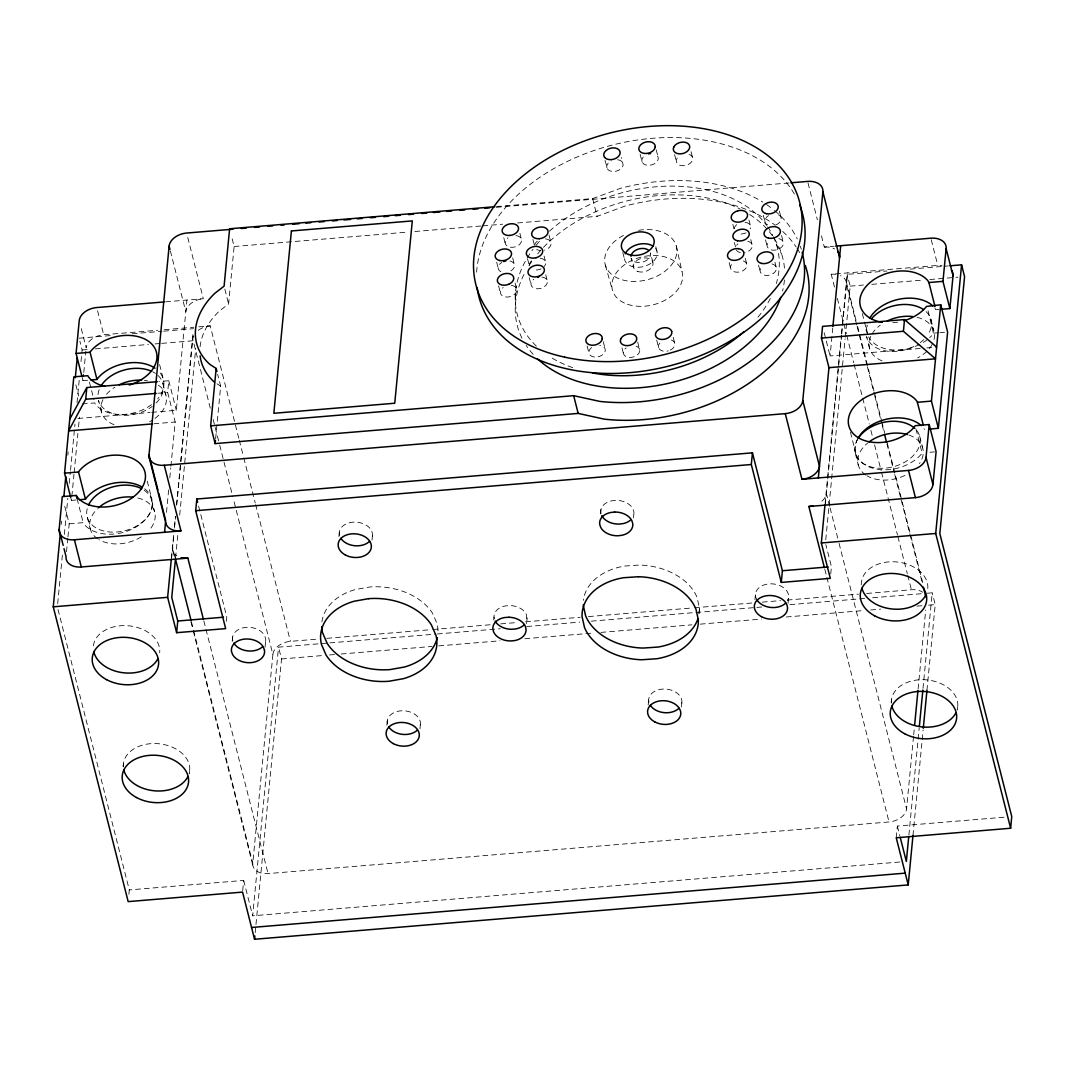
<?xml version="1.0" encoding="UTF-8"?>
<svg xmlns="http://www.w3.org/2000/svg" width="1065" height="1065" viewBox="0 0 1065 1065"><rect width="100%" height="100%" fill="white"/><g stroke="black" fill="none" stroke-linecap="round" stroke-linejoin="round"><path stroke-width="0.75" stroke-dasharray="5 3.75" d="M61.184 524.419L61.504 521.131M67.854 455.208L68.173 451.906M57.683 603.642L62.609 552.589M64.353 534.47L67.841 498.234M69.265 483.404L70.383 471.875M70.53 470.224L74.976 424.11M77.039 402.69L79.422 377.982M81.007 361.514L82.112 349.986L79.862 341.146M66.523 551.697L67.787 538.571M67.947 536.933L69.212 523.807L63.913 503.013M76.121 499.991L71.462 500.377L73.978 474.258M74.137 472.634L77.905 433.455M78.53 426.919L79.476 417.121M87.65 380.245L82.99 380.631L83.629 374.068M83.789 372.43L85.839 351.104M123.114 766.707L123.407 763.778M170.906 466.363L175.179 422.02L167.658 392.439L168.789 380.724L158.951 381.55M128.865 894.307L129.291 889.927L57.377 606.944M166.486 512.345L168.696 489.354M169.801 477.852L170.746 468.001M151.723 412.341L176.311 410.305L186.921 300.05L203.322 298.693L187.44 236.244M171.452 557.767L173.835 533.046M174.46 526.456L175.419 516.565M176.524 505.023L193.031 333.625M171.478 559.484L173.875 534.603M174.5 528.027L175.618 516.525M176.723 505.023L192.991 336.034M175.565 557.9L177.948 533.192M179.692 515.074L195.707 348.708M215.623 438.673L220.668 386.209L217.659 374.374M200.074 346.764A83.523 57.031 -14.3 0 1 219.31 311.073L228.602 303.911L234.127 246.521L231.491 236.164M189.357 773.669L189.65 770.741M226.366 621.321L226.778 616.941L198.436 505.396M232.197 641.383L232.623 637.003M265.052 647.161L265.624 641.316M242.7 890.646L243.685 880.422L129.291 889.927M913.517 736.554L906.555 808.881A16.707 11.409 -14.3 0 1 889.035 821.967L268.047 873.593A16.707 11.409 -14.3 0 1 252.778 863.236L272.893 654.442L233.208 498.314M899.725 862.011L252.671 915.793L278.537 647.161L328.193 643.034M255.187 932.674L255.813 926.071M255.973 924.433L281.533 658.955L278.537 647.161M338.896 536.6L339.322 532.22M372.018 540.075L372.444 535.695M386.848 725.265L387.261 720.885M419.969 728.74L420.382 724.36M493.694 619.95L493.987 617.021A16.654 11.822 5.5 0 1 505.755 605.865L510.042 605.559A16.654 11.822 5.5 0 1 526.483 614.745L526.629 623.664M600.54 513.889L600.953 509.509M633.462 517.87L633.742 514.941M648.172 704.99L648.731 699.146M681.44 707.014L681.853 702.634M698.88 613.986L699.452 608.142L697.043 597.345A58.282 41.362 5.5 0 0 639.666 565.049L624.676 566.048A58.282 41.362 5.5 0 0 583.38 600.341M754.939 599.795L755.498 593.951M788.06 603.269L788.619 597.425M920.253 348.455L830.088 355.95L832.777 328.033M825.122 503.426L841.31 335.315M841.47 333.678L847.181 274.344L886.972 271.029M825.255 505.13L841.576 335.582M841.736 333.944L847.607 272.906M825.748 539.795L845.104 338.843M845.264 337.192L850.176 286.139L847.181 274.344M830.727 573.968L831.432 566.673L825.841 544.668M861.212 584.938L861.492 582.023A33.308 23.63 5.5 0 1 897.289 562.014A33.308 23.63 5.5 0 1 927.735 588.985M891.179 702.86L891.472 699.931M896.237 837.769L897.356 826.081L1005.12 817.121M913.677 734.903L914.316 728.327M918.11 688.869L925.711 609.952M908.884 835.093L919.202 727.967M923.009 688.416L932.208 592.819L927.256 593.232M912.985 835.466L923.142 729.924M926.949 690.36L935.216 604.614L932.208 592.819M957.422 709.809L957.701 706.894M928.068 310.754L933.473 333.638A36.756 25.094 -14.3 0 1 929.652 337.685M496.49 206.597L592.633 198.596L620.296 188.399A157.194 107.339 -14.3 0 1 762.7 202.057M517.577 222.958L597.145 216.341L624.796 206.144A157.194 107.339 -14.3 0 1 775.134 225.194M496.303 207.302L789.405 182.927M234.127 246.521L408.175 232.05M414.804 231.504L481.114 225.993M482.764 225.847L502.667 224.196M165.608 301.821L186.921 300.05M821.461 235.858L824.31 247.067L834.148 246.241M81.273 328.619L86.159 347.829A16.707 11.409 -14.3 0 1 103.678 334.743L157.766 330.257M164.329 329.711L193.843 327.248M198.756 326.849L210.231 325.89L238.866 438.554M834.494 287.137L831.219 274.264L937.772 265.411A16.707 11.409 -14.3 0 1 941.979 265.451M79.116 338.191L113.928 335.302M132.167 333.784L162.013 331.308M163.664 331.162L193.511 328.686M910.176 269.112L948.316 265.93M82.112 349.986L88.741 349.427M95.371 348.881L148.434 344.474M155.064 343.915L160.03 343.502M161.694 343.369L196.506 340.481M850.176 286.139L863.435 285.034M871.729 284.342L923.129 280.068M929.758 279.523L957.941 277.18M938.944 309.476L935.816 309.742L934.817 307.971M157.833 393.265L167.658 392.439M82.285 403.941L94.732 402.903L95.291 404.021A36.756 25.094 -14.3 0 0 151.51 404.647M933.752 333.159L938.385 332.773M939.916 332.639L944.548 332.253M77.945 418.478L150.072 412.488M926.803 347.909L936.641 347.097M153.866 423.79L175.179 422.02M69.212 523.807L83.19 522.649L83.762 523.767A36.756 25.094 -14.3 0 0 113.755 534.058M929.865 452.266L934.538 451.88M272.893 654.442A16.707 11.409 -14.3 0 1 290.412 641.356L318.555 639.027M326.835 638.334L431.165 629.655M432.816 629.522L490.779 624.702M500.71 623.877L517.27 622.506M525.551 621.814L580.199 617.274M588.479 616.582L692.809 607.915M694.46 607.769L754.073 602.817M762.354 602.124L780.578 600.62M787.195 600.061L858.403 594.15M866.684 593.458L911.4 589.744A16.707 11.409 -14.3 0 1 922.663 592.207M329.844 642.901L435.758 634.088M437.409 633.955L500.297 628.723M526.776 626.526L579.733 622.12M591.315 621.161L755.138 607.543M756.802 607.409L761.768 606.997M789.897 604.654L866.018 598.33M872.634 597.771L925.591 593.378M281.533 658.955L322.908 655.521M329.524 654.962L334.49 654.549M341.12 654.003L432.137 646.428M438.753 645.883L499.978 640.797M524.805 638.734L594.31 632.956M600.926 632.397L691.944 624.836M700.224 624.143L761.448 619.058M786.276 616.994L864.048 610.525M870.677 609.979L880.595 609.153M917.005 606.131L921.97 605.719M928.587 605.16L935.216 604.614M545.533 238.853L547.463 239.279A8.347 5.698 -14.3 0 1 550.924 244.777A8.347 5.698 -14.3 0 1 544.455 250.182M516.006 235.591L517.923 236.017A8.347 5.698 -14.3 0 1 521.105 242.287A8.347 5.698 -14.3 0 1 512.771 247.293L510.668 247.266A8.347 5.698 -14.3 0 1 507.938 237.775M216.967 383.813L220.668 386.209M776.292 244.151L781.63 254.042M605 160.376L607.556 169.109A8.347 5.698 -14.3 0 0 616.515 171.079A8.347 5.698 -14.3 0 0 623.131 164.915L621.494 157.5M670.258 350.145A8.347 5.698 -14.3 0 0 674.717 343.249L674.025 341.892A8.347 5.698 -14.3 0 0 669.313 339.589M924.047 428.702L924.42 429.475M232.849 640.518L232.676 640.092A16.654 11.822 5.5 0 1 244.591 627.551A16.654 11.822 5.5 0 1 264.373 635.193L265.558 638.228A16.654 11.822 5.5 0 1 264.559 644.272M601.126 513.57L600.806 512.585A16.654 11.822 5.5 0 1 611.51 500.856L615.73 500.364A16.654 11.822 5.5 0 1 632.903 508.804L633.888 511.866A16.654 11.822 5.5 0 1 632.477 517.843M605.319 265.079L612.481 290.319M931.276 239.798L937.772 265.411M930.903 319.314L933.899 331.108M919.654 436.118L922.663 447.912M915.967 428.915L922.064 452.918L920.985 454.529A36.756 25.094 -14.3 0 1 874.711 468.693A36.756 25.094 -14.3 0 1 857.325 439.659M862.317 313.616L867.203 332.826M869.599 348.455L866.604 336.66A33.308 22.738 -14.3 0 0 917.577 344.434M846.222 281.639L856.034 320.259M857.671 326.702L874.032 391.081M874.445 392.692L881.394 420.049M881.807 421.66L884.669 432.936M887.118 442.587L922.716 582.622M856.713 324.865L846.489 284.621A16.707 11.409 -14.3 0 0 840.418 275.609M857.125 326.462L866.937 365.095M867.349 366.706L874.298 394.063M874.711 395.674L881.66 423.045M882.073 424.655L884.123 432.696M886.985 443.972L894.347 472.94M894.76 474.551L922.157 582.382M808.029 183.007L817.388 219.843M837.356 298.413L846.356 333.824M846.768 335.435L853.717 362.792M854.13 364.403L862.304 396.593M862.717 398.204L869.266 423.95M870.904 430.393L872.541 436.836M874.578 444.877L881.128 470.637M881.54 472.248L897.489 535.016M897.902 536.627L907.3 573.649M907.713 575.246L911.4 589.744M850.456 432.217L855.741 453.024M855.355 453.45L858.35 465.245M824.15 332.6L830.088 355.95M779.354 211.016L781.231 218.405M781.55 235.498L783.427 242.887M763.339 215.37L764.843 221.28M774.947 262.216L776.452 268.14M765.522 239.851L767.026 245.775M829.648 506.288L826.387 493.414A16.707 11.409 -14.3 0 1 820.782 502.094M830.061 507.899L838.648 541.699M839.06 543.31L906.555 808.881M748.948 220.016L750.452 225.926M758.546 265.105L760.051 271.016M750.772 239.558L752.276 245.483M897.356 826.081L899.805 835.732M824.816 569.269L826.453 575.699M826.853 577.31L889.035 821.967M745.274 258.223L746.778 264.147M732.827 224.369L733.958 228.802M734.371 242.447L735.502 246.88M729.152 262.576L730.657 268.487M691.079 151.723L692.583 157.633M674.584 154.585L676.461 161.987M656.226 149.859L658.103 157.247M640.105 154.212L641.982 161.6A8.347 5.698 -14.3 0 0 649.477 165.288A8.347 5.698 -14.3 0 0 657.811 160.282L658.237 158.738A8.347 5.698 -14.3 0 0 654.629 154.012M655.787 246.721L656.919 251.154M673.213 337.325L674.717 343.249M652.872 262.363L650.475 252.898A10.024 6.843 -14.3 0 1 642.688 262.083A10.024 6.843 -14.3 0 1 631.119 258.116L633.529 267.581M656.706 340.201L658.583 347.589A8.347 5.698 -14.3 0 0 668.221 350.904M622.785 252.458L624.662 259.86M637.722 342.011L639.745 350.904A8.347 5.698 -14.3 0 1 630.973 357.441A8.347 5.698 -14.3 0 1 623.345 352.262L623.77 350.731A8.347 5.698 -14.3 0 1 626.14 347.922M592.633 198.596L597.145 216.341M621.973 347.842L623.478 353.753M603.256 341.639L605.133 349.027M587.121 345.979L588.998 353.38M549.061 235.125L550.938 242.514M544.069 255.999L545.573 261.91M545.759 274.81L547.264 280.734M532.926 239.479L534.803 246.867M527.574 258.875L529.451 266.263A8.347 5.698 -14.3 0 1 533.911 259.354M519.906 233.341L521.397 239.252M529.252 277.685L531.129 285.074M512.691 257.85L514.568 265.238M503.772 237.695L505.276 243.605M515.114 283.077L516.618 288.988M496.663 262.203L498.167 268.114M498.606 285.953L500.483 293.341M224.835 289.121L228.602 303.911M239.279 440.164L243.366 456.259M243.779 457.87L255.227 502.946M255.64 504.544L290.412 641.356M170.347 250.914L185.816 311.765A16.694 11.396 -14.3 0 1 203.322 298.693M210.298 408.175L192.712 338.963A16.707 11.409 -14.3 0 1 193.564 335.888M213.16 419.45L214.797 425.88M215.21 427.491L219.297 443.586M219.709 445.197L232.796 496.703M168.789 380.724L176.311 410.305M159.59 364.563L163.251 378.967M162.839 383.16L165.834 394.955M203.828 620.882L268.047 873.593M175.059 557.421L172.61 547.756A16.707 11.409 -14.3 0 0 176.604 555.65M191.42 621.8L252.778 863.236M172.876 550.751L174.514 557.181M190.875 621.574L192.911 629.615M193.324 631.226L253.044 866.218M147.236 481.114L151.709 498.713M151.589 499.964L154.598 511.759M243.685 880.422L252.671 915.793M97.567 310.74L103.678 334.743M101.534 412.301L98.539 400.507A33.308 22.738 -14.3 0 0 152.215 406.431M89.433 382.095L93.906 399.708M82.178 377.436L82.99 380.631M75.855 384.864L78.704 396.06M87.29 517.31L90.285 529.092M77.093 498.646L83.19 522.649M70.649 497.182L71.462 500.377M493.987 617.021L494.386 618.778M676.275 245.935L682.026 271.562M641.982 161.6L641.849 160.109A8.347 5.698 -14.3 0 1 644.644 155.77M658.583 347.589L658.45 346.098A8.347 5.698 -14.3 0 1 659.834 343.076M515.354 293.86L515.367 304.763M93.427 645.869A33.308 23.63 5.5 0 1 129.224 625.861A33.308 23.63 5.5 0 1 159.67 652.832M123.34 766.88A33.308 23.63 5.5 0 1 159.191 743.783A33.308 23.63 5.5 0 1 189.011 773.776M321.923 621.96A58.282 41.362 5.5 0 1 355.231 589.571L369.701 587.001A58.282 41.362 5.5 0 1 432.536 613.254L437.116 623.784A58.282 41.362 5.5 0 1 437.928 633.089M339.535 535.322A16.654 11.822 5.5 0 1 357.214 522.223A16.654 11.822 5.5 0 1 371.525 538.677M387.487 723.987A16.654 11.822 5.5 0 1 405.166 710.888A16.654 11.822 5.5 0 1 419.477 727.342M527.188 617.82A16.654 11.822 5.5 0 1 526.762 620.882M699.452 608.142A58.282 41.362 5.5 0 1 699.039 614.319M648.958 702.248A16.654 11.822 5.5 0 1 666.623 689.148A16.654 11.822 5.5 0 1 680.948 705.602M757.042 600.048A16.654 11.822 5.5 0 1 771.22 583.82A16.654 11.822 5.5 0 1 787.701 600.407M891.405 703.033A33.308 23.63 5.5 0 1 927.256 679.936A33.308 23.63 5.5 0 1 957.076 709.929M908.791 434.986A33.308 22.738 -14.3 0 1 919.441 463.595M904.904 475.443A33.308 22.738 -14.3 0 1 866.95 475.749M865.805 475.017A33.308 22.738 -14.3 0 1 867.722 442.96M917.098 317.33A33.308 22.738 -14.3 0 1 932.74 343.196M932.141 344.408A33.308 22.738 -14.3 0 1 917.657 357.893M882.073 360.849A33.308 22.738 -14.3 0 1 870.757 336.354M872.035 333.944A33.308 22.738 -14.3 0 1 880.236 325.184M137.798 497.981A33.308 22.738 -14.3 0 1 149.619 529.758M141.259 536.866A33.308 22.738 -14.3 0 1 98.899 539.596M97.74 538.863A33.308 22.738 -14.3 0 1 97.314 508.897M158.392 385.184A33.308 22.738 -14.3 0 1 149.593 421.74M114.008 424.695A33.308 22.738 -14.3 0 1 104.743 396.606M106.5 394.303A33.308 22.738 -14.3 0 1 114.86 387.181M144.321 380.365A33.308 22.738 -14.3 0 1 147.489 380.844M916.938 430.753A33.308 22.738 -14.3 0 1 887.837 467.855A33.308 22.738 -14.3 0 1 857.804 438.953M926.057 311.606A33.308 22.738 -14.3 0 1 927.695 335.009M923.874 339.522A33.308 22.738 -14.3 0 1 920.28 342.584M866.071 330.709A33.308 22.738 -14.3 0 1 867.762 324.572M144.148 490.193A33.308 22.738 -14.3 0 1 126.775 530.197A33.308 22.738 -14.3 0 1 87.823 506.74M144.694 488.795A36.756 25.094 -14.3 0 1 148.541 515.487A36.756 25.094 -14.3 0 1 115.326 533.898M157.993 375.466A33.308 22.738 -14.3 0 1 153.466 405.459M98.007 394.556A33.308 22.738 -14.3 0 1 99.697 388.419M153.014 371.978A33.308 22.738 -14.3 0 1 155.397 373.402M591.674 347.536A8.347 5.698 -14.3 0 0 590.25 348.867L589.291 350.345A8.347 5.698 -14.3 0 0 594.403 357.041A8.347 5.698 -14.3 0 0 604.84 352.062L605.266 350.518A8.347 5.698 -14.3 0 0 599.728 345.366M540.181 258.249A8.347 5.698 -14.3 0 1 544.335 266.423M541.127 268.819A8.347 5.698 -14.3 0 1 539.09 269.578L536.946 269.951A8.347 5.698 -14.3 0 1 532.926 269.498M636.125 346.165A8.347 5.698 -14.3 0 1 639.612 349.413M541.859 277.073A8.347 5.698 -14.3 0 1 547.397 281.466A8.347 5.698 -14.3 0 1 542.804 287.63L540.767 288.389A8.347 5.698 -14.3 0 1 531.808 286.418A8.347 5.698 -14.3 0 1 533.791 279.243M511.213 285.327A8.347 5.698 -14.3 0 1 516.751 289.72A8.347 5.698 -14.3 0 1 512.159 295.897L510.122 296.642A8.347 5.698 -14.3 0 1 501.176 294.686A8.347 5.698 -14.3 0 1 503.159 287.51M655.561 248.464A16.707 11.409 -14.3 0 1 643.952 266.463A16.707 11.409 -14.3 0 1 624.396 256.865M476.614 272.187A167.045 114.062 -14.3 0 1 616.688 143.975A167.045 114.062 -14.3 0 1 795.875 196.732M745.061 222.266A8.347 5.698 -14.3 0 1 750.159 228.962M746.006 232.836A8.347 5.698 -14.3 0 1 743.969 233.594L741.826 233.967A8.347 5.698 -14.3 0 1 737.805 233.515M734.198 228.789A8.347 5.698 -14.3 0 1 736.993 224.449M747.736 241.249A8.347 5.698 -14.3 0 1 752.13 247.013A8.347 5.698 -14.3 0 1 744.581 252.645M740.415 252.591A8.347 5.698 -14.3 0 1 736.288 249.796M736.714 245.309A8.347 5.698 -14.3 0 1 737.912 243.898M771.912 263.907A8.347 5.698 -14.3 0 1 775.253 271.682A8.347 5.698 -14.3 0 1 763.365 274.89A8.347 5.698 -14.3 0 1 762.087 266.556M743.303 260.898A8.347 5.698 -14.3 0 1 746.072 267.927A8.347 5.698 -14.3 0 1 736.048 272.147L734.131 271.735A8.347 5.698 -14.3 0 1 733.319 262.656M778.874 238.653A8.347 5.698 -14.3 0 1 782.229 246.428A8.347 5.698 -14.3 0 1 770.341 249.636A8.347 5.698 -14.3 0 1 769.063 241.302M778.475 214.784A8.347 5.698 -14.3 0 1 775.653 224.995M767.599 224.901A8.347 5.698 -14.3 0 1 768.491 215.609M510.029 261.005A8.347 5.698 -14.3 0 1 510.907 270.909M500.923 271.748A8.347 5.698 -14.3 0 1 501.828 262.443M540.208 250.528A8.347 5.698 -14.3 0 1 536.68 249.317M534.67 245.376A8.347 5.698 -14.3 0 1 537.479 241.036M689.108 154.398A8.347 5.698 -14.3 0 1 692.29 160.669L691.345 162.146A8.347 5.698 -14.3 0 1 681.853 165.647A8.347 5.698 -14.3 0 1 676.328 160.482L676.754 158.951A8.347 5.698 -14.3 0 1 679.124 156.142M606.877 167.764A8.347 5.698 -14.3 0 1 611.323 160.855M617.607 159.763A8.347 5.698 -14.3 0 1 622.998 163.411M638.547 230.346A36.756 25.094 -14.3 0 1 674.984 259.274A36.756 25.094 -14.3 0 1 616.875 277.779A36.756 25.094 -14.3 0 1 624.915 234.686M831.219 274.264A16.707 11.409 -14.3 0 1 835.426 274.317M198.303 330.283A16.707 11.409 -14.3 0 1 210.231 325.89M160.243 373.056A36.756 25.094 -14.3 0 1 157.753 398.829M766.547 204.547A157.194 107.339 -14.3 0 1 773.243 209.486M774.521 210.524A157.194 107.339 -14.3 0 1 797.246 238.959M800.294 246.228A157.194 107.339 -14.3 0 1 801.279 249.183M784.439 279.949A136.986 93.534 -14.3 0 1 782.562 291.011M533.152 354.352A136.986 93.534 -14.3 0 1 526.19 345.459M521.996 338.217A136.986 93.534 -14.3 0 1 525.671 271.216M528.932 265.731A136.986 93.534 -14.3 0 1 533.565 259.008M537.625 253.869A136.986 93.534 -14.3 0 1 739.975 208.966M749.68 214.504A136.986 93.534 -14.3 0 1 784.679 271.775M897.742 322.136A36.756 25.094 -14.3 0 1 889.887 322.841M927.442 339.562A36.756 25.094 -14.3 0 1 921.118 343.715M919.747 344.434A36.756 25.094 -14.3 0 1 868.641 336.846M867.616 334.423A36.756 25.094 -14.3 0 1 867.07 325.211M773.363 236.696A134.243 91.657 -14.3 0 1 776.358 283.503M770.328 298.493A134.243 91.657 -14.3 0 1 756.336 319.087M572.677 367.651A134.243 91.657 -14.3 0 1 549.54 356.482M536.361 346.125A134.243 91.657 -14.3 0 1 533.019 249.237M536.174 245.176A134.243 91.657 -14.3 0 1 540.261 240.424M549.46 231.198A134.243 91.657 -14.3 0 1 766.667 225.421M767.625 226.765A134.243 91.657 -14.3 0 1 772.658 235.232M782.722 231.478A157.194 107.339 -14.3 0 1 796.194 247.013M797.073 248.358A157.194 107.339 -14.3 0 1 800.321 253.869M824.31 247.067A16.707 11.409 -14.3 0 1 834.587 248.93M627.485 304.284A36.01 24.588 -14.3 0 0 682.598 278.005A36.01 24.588 -14.3 0 0 631.691 260.526A36.01 24.588 -14.3 0 0 627.485 304.284M637.695 271.469A10.024 6.843 -14.3 0 0 653.031 264.147A10.024 6.843 -14.3 0 0 638.867 259.288A10.024 6.843 -14.3 0 0 637.695 271.469"/><path stroke-width="1.5" d="M63.194 545.413L59.134 529.412L62.289 496.61L76.281 495.438L76.853 496.556A36.756 25.094 -14.3 0 0 130.609 498.899A36.756 25.094 -14.3 0 0 134.403 459.401A36.756 25.094 -14.3 0 0 79.329 470.783L78.544 472.008L85.453 499.219L79.236 499.738M70.649 497.182L64.552 473.18L73.818 376.864L87.809 375.692L88.382 376.81A36.756 25.094 -14.3 0 0 104.756 386.289M81.779 375.839L76.081 353.434L79.236 320.618A16.707 11.409 -14.3 0 1 96.755 307.545L163.97 301.954M912.985 835.466L908.219 884.922L254.548 939.263L242.567 892.097L128.173 901.616L53.25 606.824L60.226 534.311M63.887 496.41L65.79 476.627M75.309 377.742L77.213 357.973M152.228 423.923L68.626 430.872L85.693 399.255L86.824 387.54L157.314 381.683M157.966 490.126L149.007 454.901L169.122 246.108A16.694 11.396 -14.3 0 1 186.628 233.049L232.995 229.188M164.569 532.274L165.554 522.023M824.962 505.076L821.315 542.977L830.301 578.348L781.284 582.422L782.402 570.747L752.436 452.838L196.812 499.019L195.694 510.707L225.66 628.616L176.63 632.69L167.644 597.319L171.292 559.418M175.405 559.551L171.758 597.425L177.762 621.015L176.63 632.69M805.313 265.438A157.194 107.339 -14.3 0 1 757.721 376.957A157.194 107.339 -14.3 0 1 604.294 419.144L578.175 413.42L215.143 443.599L210.63 425.854L216.168 368.463L209.978 364.47A83.523 57.031 -14.3 0 1 214.797 293.328L224.089 286.166L229.614 228.775L494.839 206.73M215.143 443.599L215.463 440.311M254.548 939.263L254.868 935.975M781.284 582.422L751.318 464.513L752.436 452.838M802.784 400.56A16.707 11.409 -14.3 0 1 785.264 413.633L801.945 479.29A16.707 11.409 -14.3 0 0 819.464 466.204L802.784 400.56L822.886 191.767A16.707 11.409 -14.3 0 0 807.616 181.409L791.055 182.794M818.333 477.919L828.956 367.665L821.434 338.098L822.566 326.383L904.531 319.567L936.641 347.097M832.923 326.396L840.698 245.696M828.956 367.665L935.509 358.812L903.413 331.282L904.531 319.567M824.403 567.658L808.854 506.487L915.421 497.635A16.707 11.409 -14.3 0 0 932.94 484.548L926.031 457.351L929.186 424.536L915.155 425.707L914.076 427.318A36.756 25.094 -14.3 0 1 858.909 438.074A36.756 25.094 -14.3 0 1 863.609 398.523A36.756 25.094 -14.3 0 1 917.138 401.492L923.195 424.669M929.066 429.089L938.358 428.316L931.436 401.106L940.715 304.79L926.55 306.427A36.756 25.094 -14.3 0 1 903.985 320.711M940.502 309.343L949.887 308.57L942.964 281.36L946.133 248.558A16.707 11.409 -14.3 0 0 930.863 238.201L835.785 246.108M932.94 484.548L936.095 451.746L929.186 424.536M938.358 428.316L947.624 332L940.715 304.79M949.887 308.57L953.042 275.768L946.133 248.558M914.635 725.039L917.95 690.519M908.219 884.922L896.237 837.769L1010.632 828.25L935.709 533.472L961.575 264.839L949.967 265.797M908.725 836.731L906.342 861.452L900.218 837.343M919.361 726.317L922.849 690.053M923.302 728.287L926.949 690.36M1010.632 828.25L1011.75 816.575L939.823 533.578L964.57 276.62L961.575 264.839M69.744 419.157L86.824 387.54M90.765 379.992L96.982 379.473L90.072 352.262L90.858 351.037A36.756 25.094 -14.3 0 1 150.538 342.863A36.756 25.094 -14.3 0 1 129.318 385.011M96.982 379.473L97.78 378.248A36.756 25.094 -14.3 0 1 155.024 368.184M85.453 499.219L86.238 497.994A36.756 25.094 -14.3 0 1 142.217 487.118M537.612 277.419L538.69 277.233M241.276 228.496L246.241 228.083M254.522 227.404L259.501 226.991M267.781 226.299L272.747 225.887M281.027 225.194L284.328 224.915M292.609 224.236L299.238 223.677M305.868 223.131L310.834 222.718M319.114 222.026L324.079 221.613M332.36 220.921L337.325 220.508M343.955 219.962L350.571 219.417M357.201 218.858L362.167 218.445M370.447 217.766L375.413 217.353M383.693 216.661L388.658 216.248M395.288 215.689L400.254 215.276M408.534 214.597L413.5 214.185M421.78 213.493L426.745 213.08M433.375 212.534L439.991 211.975M446.621 211.429L451.587 211.016M459.867 210.324L464.833 209.912M473.113 209.219L478.079 208.807M484.708 208.261L489.674 207.848M76.081 353.434L90.072 352.262M882.326 322.322A36.756 25.094 -14.3 0 1 869.133 283.317A36.756 25.094 -14.3 0 1 927.895 280.761L928.893 282.531L942.964 281.36M85.693 399.255L156.182 393.398M821.434 338.098L903.413 331.282M210.63 425.854L573.662 395.674L599.781 401.399A157.194 107.339 -14.3 0 0 802.158 252.232M64.552 473.18L78.544 472.008M917.511 402.264L931.436 401.106M149.007 454.901A16.707 11.409 -14.3 0 0 164.276 465.259L785.264 413.633M195.694 510.707L751.318 464.513M59.134 529.412A16.707 11.409 -14.3 0 0 74.404 539.769L180.957 530.916L164.276 465.259M801.945 479.29L908.498 470.424A16.707 11.409 -14.3 0 0 926.031 457.351M64.02 548.621L66.043 556.622A16.707 11.409 -14.3 0 0 81.313 566.979L187.866 558.113L203.415 619.284M53.25 606.824L167.644 597.319M821.315 542.977L935.709 533.472M177.762 621.015L223.517 617.207M782.402 570.747L828.157 566.939M251.553 927.482L905.223 873.14M928.893 282.531L935.003 306.534M908.498 470.424L915.421 497.635M822.886 191.767L839.566 257.411A16.707 11.409 -14.3 0 0 837.942 251.739M884.522 434.307L886.573 442.361M923.395 587.214L925.844 596.879M573.662 395.674L578.175 413.42M216.168 368.463L216.914 371.419M169.122 246.108L169.934 249.317M196.812 499.019L197.624 502.214M158.778 493.335L165.687 520.559M175.472 559.032L191.008 620.189M149.273 457.897L165.954 523.541A16.707 11.409 -14.3 0 0 180.957 530.916M76.281 495.438L77.093 498.646M74.404 539.769L81.313 566.979M583.194 604.973L585.604 615.77A58.282 41.362 5.5 0 0 642.98 648.066L657.97 647.067A58.282 41.362 5.5 0 0 697.894 618.832M157.86 658.782A33.308 23.63 5.5 0 1 123.886 672.827A33.308 23.63 5.5 0 1 93.866 652.073M187.826 776.705A33.308 23.63 5.5 0 1 153.853 790.749A33.308 23.63 5.5 0 1 123.833 769.982M262.443 646.868A16.654 11.822 5.5 0 1 233.861 643.127M437.249 637.669A58.282 41.362 5.5 0 1 404.474 667.01L390.003 669.592A58.282 41.362 5.5 0 1 327.168 643.34L322.589 632.81A58.282 41.362 5.5 0 1 321.723 626.593M369.555 541.34A16.654 11.822 5.5 0 1 340.867 538.331M417.507 730.004A16.654 11.822 5.5 0 1 388.818 726.982M524.499 624.556A16.654 11.822 5.5 0 1 515.407 628.989L511.133 629.282A16.654 11.822 5.5 0 1 495.172 621.108M630.174 520.359A16.654 11.822 5.5 0 1 623.185 523.594L618.965 524.087A16.654 11.822 5.5 0 1 601.792 515.646M678.964 708.265A16.654 11.822 5.5 0 1 650.289 705.256M785.73 603.07A16.654 11.822 5.5 0 1 757.042 600.048M925.924 594.936A33.308 23.63 5.5 0 1 891.951 608.98A33.308 23.63 5.5 0 1 861.931 588.213M955.891 712.858A33.308 23.63 5.5 0 1 921.917 726.902A33.308 23.63 5.5 0 1 891.898 706.135M868.987 441.975A33.308 22.738 -14.3 0 1 907.353 434.533M887.358 320.911A33.308 22.738 -14.3 0 1 912.386 316.518M98.459 507.832A33.308 22.738 -14.3 0 1 133.072 497.155M119.293 384.758A33.308 22.738 -14.3 0 1 141.578 380.152M858.563 437.768A33.308 22.738 -14.3 0 1 914.808 428.41M871.569 318.661A33.308 22.738 -14.3 0 1 923.462 309.542M88.462 505.209A33.308 22.738 -14.3 0 1 141.765 488.768M100.975 386.009A33.308 22.738 -14.3 0 1 151.723 371.339M625.248 253.79A16.707 11.409 -14.3 0 1 653.178 246.255M799.655 204.933A167.045 114.062 -14.3 0 1 669.392 365.921A167.045 114.062 -14.3 0 1 477.16 287.617M503.745 261.524A8.347 5.698 -14.3 0 1 505.848 260.965M648.465 153.946A8.347 5.698 -14.3 0 1 650.609 153.573M780.698 297.375A136.986 93.534 -14.3 0 1 672.707 382.308A136.986 93.534 -14.3 0 1 537.519 358.785M951.418 270.084A16.707 11.409 -14.3 0 1 953.042 275.768M869.612 318.462A36.756 25.094 -14.3 0 1 899.472 299.145A36.756 25.094 -14.3 0 1 932.873 305.935M858.004 438.327A36.756 25.094 -14.3 0 1 887.771 418.931A36.756 25.094 -14.3 0 1 921.238 425.587M187.866 558.113A16.707 11.409 -14.3 0 1 181.05 557.594M813.141 505.742A16.707 11.409 -14.3 0 1 808.854 506.487M743.809 331.787A134.243 91.657 -14.3 0 1 592.539 372.95M630.959 256.319A10.024 6.843 -14.3 0 1 637.655 249.317A10.024 6.843 -14.3 0 1 648.226 249.956M214.491 382.215A83.523 57.031 -14.3 0 1 200.127 355.856M291.397 230.959L273.851 413.287L394.742 403.236L412.301 220.908L291.397 230.959M602.257 338.697L601.832 340.228A8.347 5.698 -14.3 0 1 591.394 345.206A8.347 5.698 -14.3 0 1 586.283 338.51L587.241 337.033A8.347 5.698 -14.3 0 1 596.72 333.545A8.347 5.698 -14.3 0 1 602.257 338.697M655.241 146.917L654.815 148.461A8.347 5.698 -14.3 0 1 646.468 153.453A8.347 5.698 -14.3 0 1 638.973 149.766L638.84 148.275A8.347 5.698 -14.3 0 1 647.6 141.738A8.347 5.698 -14.3 0 1 655.241 146.917M620.762 338.896L620.336 340.441A8.347 5.698 -14.3 0 0 627.977 345.619A8.347 5.698 -14.3 0 0 636.737 339.069L636.604 337.578A8.347 5.698 -14.3 0 0 629.096 333.891A8.347 5.698 -14.3 0 0 620.762 338.896M673.746 147.116L673.32 148.661A8.347 5.698 -14.3 0 0 678.844 153.813A8.347 5.698 -14.3 0 0 688.336 150.311L689.295 148.834A8.347 5.698 -14.3 0 0 684.183 142.138A8.347 5.698 -14.3 0 0 673.746 147.116M509.15 284.075L507.126 284.821A8.347 5.698 -14.3 0 1 497.475 281.506A8.347 5.698 -14.3 0 1 503.971 273.851L506.115 273.479A8.347 5.698 -14.3 0 1 513.61 277.166A8.347 5.698 -14.3 0 1 509.15 284.075M539.795 275.808L537.758 276.554A8.347 5.698 -14.3 0 1 528.12 273.252A8.347 5.698 -14.3 0 1 534.617 265.598L536.747 265.212A8.347 5.698 -14.3 0 1 544.255 268.899A8.347 5.698 -14.3 0 1 539.795 275.808M737.805 210.79L735.782 211.549A8.347 5.698 -14.3 0 0 731.322 218.458A8.347 5.698 -14.3 0 0 738.817 222.132L740.96 221.76A8.347 5.698 -14.3 0 0 747.457 214.105A8.347 5.698 -14.3 0 0 737.805 210.79M368.583 598.676L354.099 601.246A58.282 41.362 5.5 0 0 321.47 644.485L326.05 655.015A58.282 41.362 5.5 0 0 388.871 681.267L403.355 678.698A58.282 41.362 5.5 0 0 435.984 635.459L431.405 624.929A58.282 41.362 5.5 0 0 368.583 598.676M536.081 257.743L533.938 258.116A8.347 5.698 -14.3 0 1 526.31 252.938A8.347 5.698 -14.3 0 1 535.069 246.401L537.173 246.428A8.347 5.698 -14.3 0 1 542.711 251.58A8.347 5.698 -14.3 0 1 536.081 257.743M614.611 512.039L610.391 512.545A16.654 11.822 5.5 0 0 599.688 524.273L600.673 527.321A16.654 11.822 5.5 0 0 617.833 535.775L622.067 535.269A16.654 11.822 5.5 0 0 632.756 523.541L631.771 520.479A16.654 11.822 5.5 0 0 614.611 512.039M508.91 617.247L504.637 617.54A16.654 11.822 5.5 0 0 492.855 628.709L493.561 631.785A16.654 11.822 5.5 0 0 510.002 640.97L514.288 640.664A16.654 11.822 5.5 0 0 526.07 629.508L525.365 626.42A16.654 11.822 5.5 0 0 508.91 617.247M638.534 576.724L623.558 577.723A58.282 41.362 5.5 0 0 582.076 616.648L584.485 627.445A58.282 41.362 5.5 0 0 641.849 659.754L656.839 658.742A58.282 41.362 5.5 0 0 698.32 619.817L695.911 609.02A58.282 41.362 5.5 0 0 638.534 576.724M509.776 235.458L507.672 235.445A8.347 5.698 -14.3 0 1 502.56 228.749A8.347 5.698 -14.3 0 1 512.997 223.77L514.914 224.183A8.347 5.698 -14.3 0 1 518.109 230.466A8.347 5.698 -14.3 0 1 509.776 235.458M539.303 238.72L537.199 238.693A8.347 5.698 -14.3 0 1 532.101 232.01A8.347 5.698 -14.3 0 1 542.538 227.031L544.455 227.444A8.347 5.698 -14.3 0 1 547.636 233.728A8.347 5.698 -14.3 0 1 539.303 238.72M738.378 248.651L736.274 248.624A8.347 5.698 -14.3 0 0 727.941 253.63A8.347 5.698 -14.3 0 0 731.123 259.9L733.039 260.326A8.347 5.698 -14.3 0 0 743.477 255.347A8.347 5.698 -14.3 0 0 738.378 248.651M604.547 157.287L603.868 155.943A8.347 5.698 -14.3 0 1 610.352 148.275A8.347 5.698 -14.3 0 1 619.99 151.589L620.123 153.08A8.347 5.698 -14.3 0 1 613.507 159.244A8.347 5.698 -14.3 0 1 604.547 157.287M671.709 331.415L671.03 330.07A8.347 5.698 -14.3 0 0 662.071 328.1A8.347 5.698 -14.3 0 0 655.441 334.277L655.587 335.768A8.347 5.698 -14.3 0 0 665.226 339.069A8.347 5.698 -14.3 0 0 671.709 331.415M264.426 649.903L263.255 646.881A16.654 11.822 5.5 0 0 243.459 639.226A16.654 11.822 5.5 0 0 231.558 651.78L232.742 654.802A16.654 11.822 5.5 0 0 252.525 662.457A16.654 11.822 5.5 0 0 264.426 649.903M345.313 554.945A16.654 11.822 5.5 0 0 371.312 547.383A16.654 11.822 5.5 0 0 347.629 534.603A16.654 11.822 5.5 0 0 345.313 554.945M136.52 797.539A33.308 23.63 5.5 0 0 188.518 782.429A33.308 23.63 5.5 0 0 141.152 756.869A33.308 23.63 5.5 0 0 136.52 797.539M106.553 679.63A33.308 23.63 5.5 0 0 158.552 664.507A33.308 23.63 5.5 0 0 111.186 638.96A33.308 23.63 5.5 0 0 106.553 679.63M393.265 743.596A16.654 11.822 5.5 0 0 419.264 736.048A16.654 11.822 5.5 0 0 395.581 723.268A16.654 11.822 5.5 0 0 393.265 743.596M761.488 616.662A16.654 11.822 5.5 0 0 787.488 609.113A16.654 11.822 5.5 0 0 763.805 596.333A16.654 11.822 5.5 0 0 761.488 616.662M654.735 721.87A16.654 11.822 5.5 0 0 680.735 714.309A16.654 11.822 5.5 0 0 657.052 701.529A16.654 11.822 5.5 0 0 654.735 721.87M904.584 733.692A33.308 23.63 5.5 0 0 956.583 718.569A33.308 23.63 5.5 0 0 909.217 693.022A33.308 23.63 5.5 0 0 904.584 733.692M874.618 615.783A33.308 23.63 5.5 0 0 926.617 600.66A33.308 23.63 5.5 0 0 879.251 575.1A33.308 23.63 5.5 0 0 874.618 615.783M628.616 254.508A16.707 11.409 -14.3 0 0 654.176 242.314A16.707 11.409 -14.3 0 0 630.573 234.207A16.707 11.409 -14.3 0 0 628.616 254.508M768.557 238.174A8.347 5.698 -14.3 0 0 780.419 231.065A8.347 5.698 -14.3 0 0 767.679 228.269A8.347 5.698 -14.3 0 0 768.557 238.174M737.406 240.77A8.347 5.698 -14.3 0 0 749.267 233.648A8.347 5.698 -14.3 0 0 736.527 230.852A8.347 5.698 -14.3 0 0 737.406 240.77M761.582 263.428A8.347 5.698 -14.3 0 0 773.443 256.306A8.347 5.698 -14.3 0 0 760.703 253.51A8.347 5.698 -14.3 0 0 761.582 263.428M564.623 357.134A167.045 114.062 -14.3 0 0 801.799 214.877A167.045 114.062 -14.3 0 0 546.944 159.018A167.045 114.062 -14.3 0 0 564.623 357.134M499.698 260.526A8.347 5.698 -14.3 0 0 511.559 253.417A8.347 5.698 -14.3 0 0 498.819 250.621A8.347 5.698 -14.3 0 0 499.698 260.526M766.374 213.692A8.347 5.698 -14.3 0 0 778.235 206.57A8.347 5.698 -14.3 0 0 765.482 203.788A8.347 5.698 -14.3 0 0 766.374 213.692"/></g></svg>
